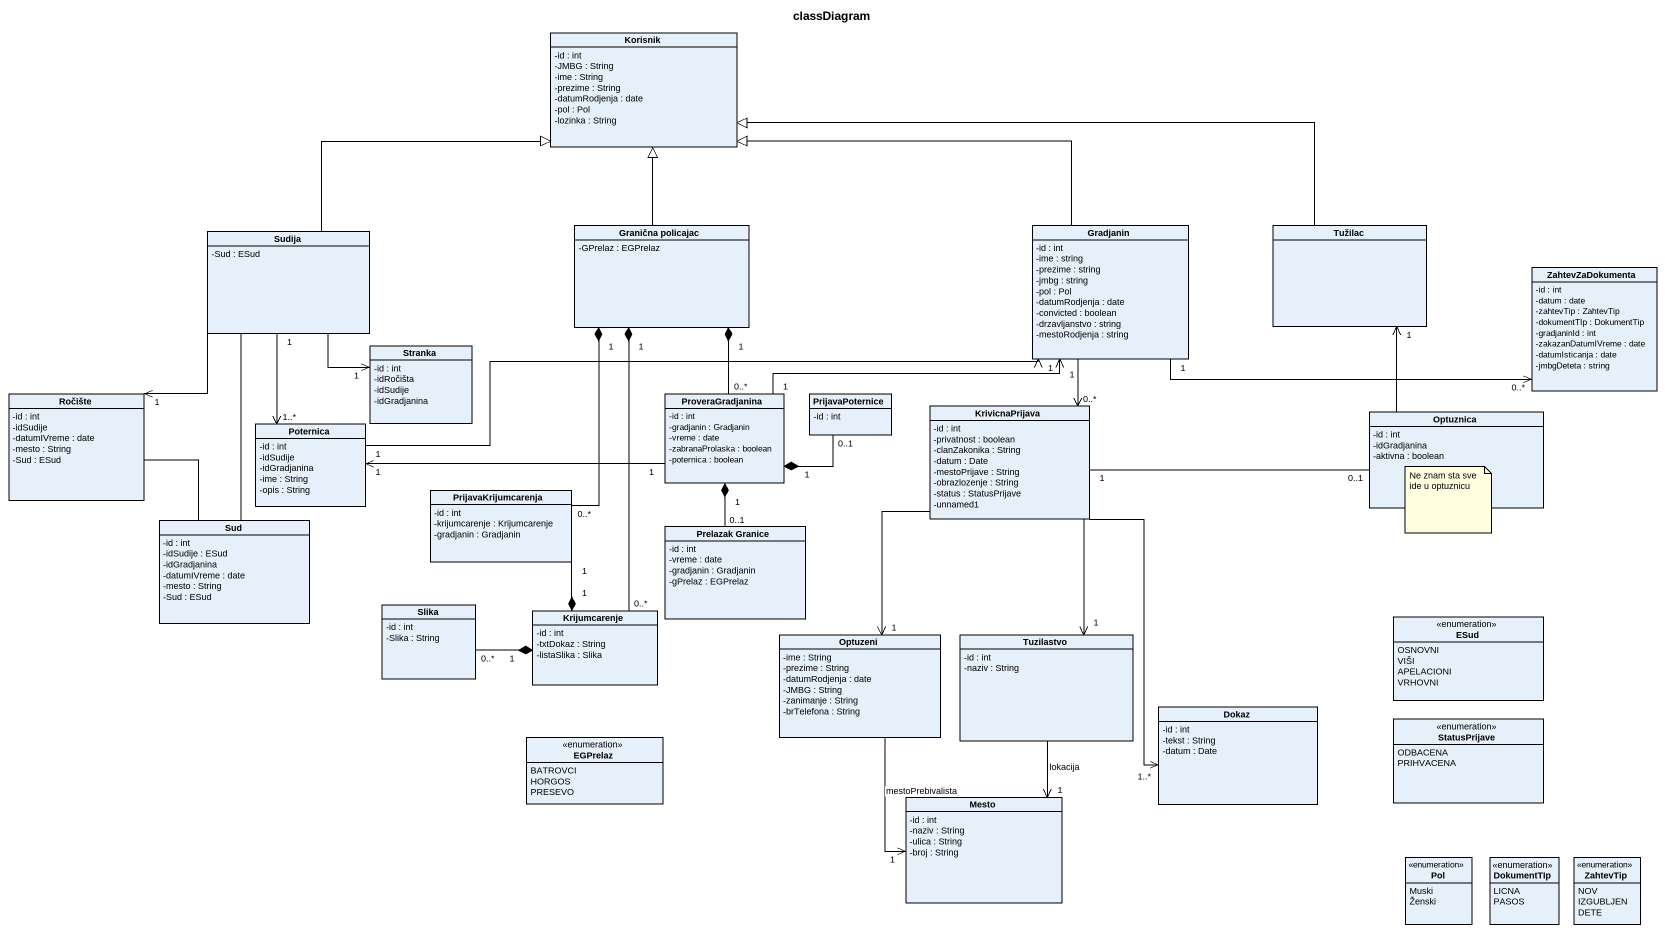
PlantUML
@startuml
title classDiagram
hide circle
hide empty members
skinparam classAttributeIconSize 0
class Korisnik {
  -id : int
  -JMBG : String
  -ime : String
  -prezime : String
  -datumRodjenja : date
  -pol : Pol
  -lozinka : String
}
class Sudija {
  -Sud : ESud
}
class "Granična policajac" as Granična_policajac {
  -GPrelaz : EGPrelaz
}
class Gradjanin {
  -id : int
  -ime : string
  -prezime : string
  -jmbg : string
  -pol : Pol
  -datumRodjenja : date
  -convicted : boolean
  -drzavljanstvo : string
  -mestoRodjenja : string
}
class Tužilac
class ZahtevZaDokumenta {
  -id : int
  -datum : date
  -zahtevTip : ZahtevTip
  -dokumentTIp : DokumentTip
  -gradjaninId : int
  -zakazanDatumIVreme : date
  -datumIsticanja : date
  -jmbgDeteta : string
}
class Stranka {
  -id : int
  -idRočišta
  -idSudije
  -idGradjanina
}
class Ročište {
  -id : int
  -idSudije
  -datumIVreme : date
  -mesto : String
  -Sud : ESud
}
class ProveraGradjanina {
  -id : int
  -gradjanin : Gradjanin
  -vreme : date
  -zabranaProlaska : boolean
  -poternica : boolean
}
class PrijavaPoternice {
  -id : int
}
class Poternica {
  -id : int
  -idSudije
  -idGradjanina
  -ime : String
  -opis : String
}
class KrivicnaPrijava {
  -id : int
  -privatnost : boolean
  -clanZakonika : String
  -datum : Date
  -mestoPrijave : String
  -obrazlozenje : String
  -status : StatusPrijave
  -unnamed1
}
class Optuznica {
  -id : int
  -idGradjanina
  -aktivna : boolean
}
class PrijavaKrijumcarenja {
  -id : int
  -krijumcarenje : Krijumcarenje
  -gradjanin : Gradjanin
}
class Sud {
  -id : int
  -idSudije : ESud
  -idGradjanina
  -datumIVreme : date
  -mesto : String
  -Sud : ESud
}
class "Prelazak Granice" as Prelazak_Granice {
  -id : int
  -vreme : date
  -gradjanin : Gradjanin
  -gPrelaz : EGPrelaz
}
class Slika {
  -id : int
  -Slika : String
}
class Krijumcarenje {
  -id : int
  -txtDokaz : String
  -listaSlika : Slika
}
enum ESud {
  OSNOVNI
  VIŠI
  APELACIONI
  VRHOVNI
}
class Optuzeni {
  -ime : String
  -prezime : String
  -datumRodjenja : date
  -JMBG : String
  -zanimanje : String
  -brTelefona : String
}
class Tuzilastvo {
  -id : int
  -naziv : String
}
enum EGPrelaz {
  BATROVCI
  HORGOS
  PRESEVO
}
class Dokaz {
  -id : int
  -tekst : String
  -datum : Date
}
enum StatusPrijave {
  ODBACENA
  PRIHVACENA
}
class Mesto {
  -id : int
  -naziv : String
  -ulica : String
  -broj : String
}
enum Pol {
  Muski
  Ženski
}
enum DokumentTIp {
  LICNA
  PASOS
}
enum ZahtevTip {
  NOV
  IZGUBLJEN
  DETE
}
Sudija -right-|> Korisnik
Sudija --> "1" Stranka
Sudija --> "1" Ročište
Sudija "1" --> "1..*" Poternica
Sudija -- Sud
Granična_policajac -up-|> Korisnik
Granična_policajac "1" *-- "0..*" ProveraGradjanina
Granična_policajac "1" *-- "0..*" PrijavaKrijumcarenja
Granična_policajac "1" *-- "0..*" Krijumcarenje
Gradjanin -left-|> Korisnik
Gradjanin "1" -right-> "0..*" ZahtevZaDokumenta
Gradjanin --> "0..*" KrivicnaPrijava
Tužilac -left-|> Korisnik
ProveraGradjanina "1" -right-> "1" Gradjanin
ProveraGradjanina "1" *-right- "0..1" PrijavaPoternice
ProveraGradjanina "1" -left-> "1" Poternica
ProveraGradjanina "1" *-- "0..1" Prelazak_Granice
Poternica "1" -right-> "1" Gradjanin
KrivicnaPrijava "1" -right- "0..1" Optuznica
KrivicnaPrijava --> "1" Optuzeni
KrivicnaPrijava --> "1" Tuzilastvo
KrivicnaPrijava --> "1..*" Dokaz
Optuznica -up-> "1" Tužilac
Sud -up- Ročište
Krijumcarenje "1" *-up- "1" PrijavaKrijumcarenja
Krijumcarenje "1" *-left- "0..*" Slika
Optuzeni --> "1" Mesto : mestoPrebivalista
Tuzilastvo --> "1" Mesto : lokacija
note as N1
  Ne znam sta sve ide u optuznicu
end note
@enduml
